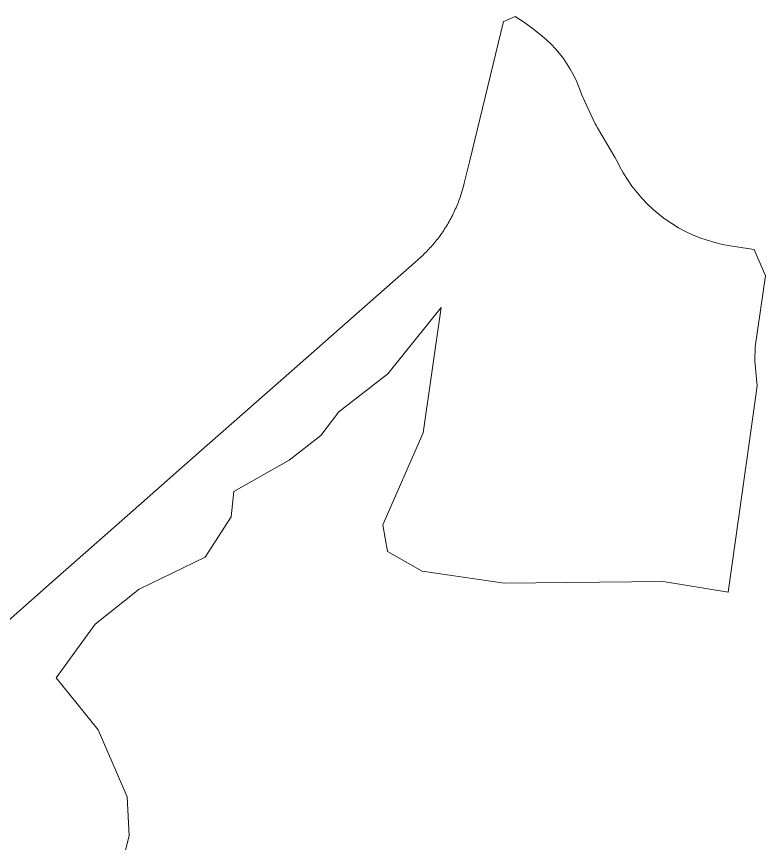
# Model space of a CAD drawing. Header units: metres. Extents: x 302931 to 308644, y 6253878 to 6257414.
# Drawn here: x 308354.7 to 308644, y 6255147.3 to 6255466.6 of the extents above; entities that cross this region are included whole.
import ezdxf

# ---------------------------------------------------------------- set-up
doc = ezdxf.new("R2010")
doc.units = ezdxf.units.M
doc.layers.add('Cadastre Land Parcels_SP_EXT', color=9, linetype='Continuous', lineweight=5)

msp = doc.modelspace()

# ---------------------------------------------------------------- linework, layer by layer
at = {"layer": 'Cadastre Land Parcels_SP_EXT', "linetype": 'Continuous'}
msp.add_lwpolyline([(308392.76, 6255128.89), (308398.16, 6255150.24), (308397.37, 6255165.33), (308386.23, 6255191.17), (308370.05, 6255211.19), (308385.12, 6255231.96), (308402.01, 6255245.42), (308427.54, 6255257.81), (308437.56, 6255273.38), (308438.68, 6255283.17), (308459.98, 6255295.31), (308472.21, 6255304.83), (308479.17, 6255313.96), (308498.12, 6255328.64), (308518.79, 6255354.28), (308511.84, 6255305.87), (308496.22, 6255270.34), (308497.94, 6255260.05), (308511.39, 6255252.43), (308543.04, 6255247.77), (308604.44, 6255248.38), (308629.62, 6255244.28), (308637.74, 6255301.8), (308640.86, 6255323.93), (308639.95, 6255333.53), (308640.08, 6255339.09), (308644.02, 6255366.47), (308639.59, 6255376.67), (308630.38, 6255378.09), (308627.39, 6255378.62), (308624.44, 6255379.32), (308621.52, 6255380.17), (308618.66, 6255381.17), (308615.84, 6255382.32), (308613.1, 6255383.61), (308610.42, 6255385.04), (308607.83, 6255386.62), (308605.32, 6255388.33), (308602.9, 6255390.16), (308600.58, 6255392.12), (308598.37, 6255394.2), (308596.27, 6255396.4), (308594.29, 6255398.7), (308592.43, 6255401.1), (308590.7, 6255403.59), (308589.1, 6255406.17), (308587.64, 6255408.83), (308586.94, 6255410.22), (308585.85, 6255412.26), (308579.1, 6255423.62), (308578.63, 6255424.47), (308578.28, 6255425.17), (308574.09, 6255434.02), (308572.96, 6255436.59), (308572.14, 6255438.73), (308571.77, 6255439.72), (308570.83, 6255441.96), (308569.78, 6255444.16), (308568.61, 6255446.29), (308567.34, 6255448.37), (308565.96, 6255450.37), (308564.47, 6255452.3), (308562.88, 6255454.14), (308561.2, 6255455.91), (308559.43, 6255457.58), (308557.74, 6255459.05), (308554.39, 6255461.74), (308550.91, 6255464.25), (308547.31, 6255466.58), (308547.31, 6255466.58), (308542.9, 6255464.69), (308542.76, 6255464.72), (308529.65, 6255410.5), (308527.65, 6255402.23), (308527.49, 6255401.59), (308527.32, 6255400.94), (308527.15, 6255400.29), (308526.97, 6255399.65), (308526.77, 6255399.01), (308526.58, 6255398.37), (308526.37, 6255397.74), (308526.16, 6255397.1), (308525.94, 6255396.47), (308525.71, 6255395.84), (308525.48, 6255395.22), (308525.24, 6255394.59), (308524.99, 6255393.97), (308524.73, 6255393.36), (308524.47, 6255392.75), (308524.2, 6255392.14), (308523.92, 6255391.54), (308523.64, 6255390.94), (308523.35, 6255390.34), (308523.05, 6255389.75), (308522.74, 6255389.15), (308522.43, 6255388.57), (308522.11, 6255387.99), (308521.79, 6255387.41), (308521.46, 6255386.83), (308521.12, 6255386.26), (308520.77, 6255385.69), (308520.42, 6255385.13), (308520.06, 6255384.57), (308519.7, 6255384.01), (308519.33, 6255383.46), (308518.95, 6255382.91), (308518.57, 6255382.37), (308518.18, 6255381.83), (308517.78, 6255381.3), (308517.38, 6255380.77), (308516.97, 6255380.25), (308516.55, 6255379.73), (308516.13, 6255379.22), (308515.71, 6255378.71), (308515.27, 6255378.2), (308514.84, 6255377.7), (308514.39, 6255377.21), (308513.94, 6255376.72), (308513.49, 6255376.23), (308513.03, 6255375.76), (308512.56, 6255375.28), (308512.09, 6255374.82), (308511.61, 6255374.35), (308511.13, 6255373.9), (308510.64, 6255373.45), (308510.15, 6255373), (308509.65, 6255372.56), (308481.64, 6255347.91), (308462.13, 6255330.73), (308422.98, 6255296.27), (308405.2, 6255280.62), (308367.25, 6255247.21), (308347.84, 6255230.12)], dxfattribs=at)

doc.saveas('drawing.dxf')
